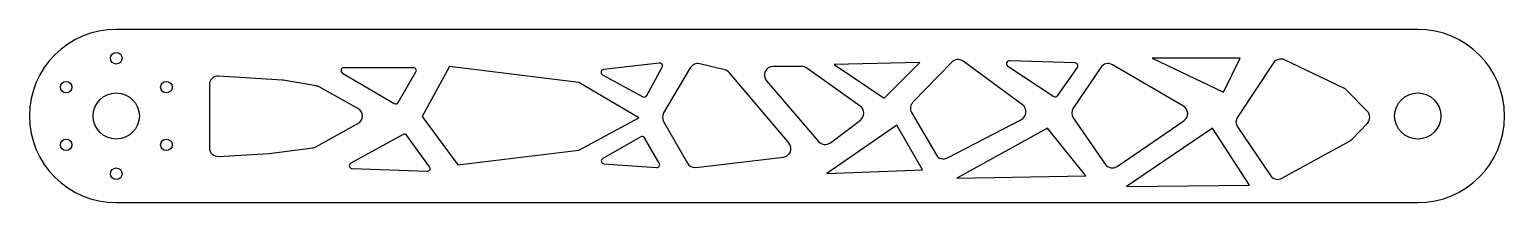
# Model space of a CAD drawing. Header units: millimetres. Extents: x -30 to 480, y -30 to 30.
import ezdxf

# ---------------------------------------------------------------- set-up
doc = ezdxf.new("R2010")
doc.units = ezdxf.units.MM

msp = doc.modelspace()

# ---------------------------------------------------------------- linework, layer by layer
at = {"color": 7, "linetype": 'Continuous', "lineweight": 25}
for p, q in [((450, 30), (0, 30)), ((102.77, 16.75), (78.71, 16.75)), ((115.24, 17.13), (105.82, -0.18)), ((159.99, 11.59), (115.24, 17.13)), ((187.75, 18.36), (168.51, 16.13)), ((183.42, 7.09), (188.75, 16.89)), ((198.47, 16.67), (189.25, 1.06)), ((210.4, 16), (201.75, 18.06)), ((237, 17.17), (227.06, 17.17)), ((257.23, 3.43), (238.74, 16.62)), ((277.83, 18.58), (248.22, 17.87)), ((248.22, 17.87), (265.47, 6.21)), ((265.47, 6.21), (277.83, 18.58)), ((288.86, 18.65), (275.45, 4.74)), ((313.34, 3.9), (292.8, 18.99)), ((308.24, 17.32), (324.13, 6.75)), ((331.54, 18.39), (308.83, 19.15)), ((325.5, 7.02), (332.33, 16.82)), ((340.42, 16.86), (330.88, 2.75)), ((368.98, 3.44), (344.42, 17.77)), ((388.6, 20.05), (358.2, 20.05)), ((358.2, 20.05), (382.89, 8.29)), ((382.89, 8.29), (388.6, 20.05)), ((400.15, 18.4), (387.66, -0.37)), ((424.4, 9.7), (403.93, 19.45)), ((32.18, 10.85), (32.18, -11)), ((57.41, 12.43), (35.37, 13.84)), ((69.16, 10.43), (57.73, 12.4)), ((78.2, 14.89), (96.14, 4.29)), ((97.52, 4.65), (103.63, 15.25)), ((180.66, -0.62), (159.99, 11.59)), ((168.14, 14.26), (182.06, 6.69)), ((232.61, -9.38), (211.99, 15.01)), ((224.78, 12.22), (242.84, -8.81)), ((83.57, 2.63), (70.11, 10.1)), ((432.56, 1.64), (425.25, 9.1)), ((275.01, 1.16), (283.44, -13.4)), ((69.06, -10.67), (83.57, -2.62)), ((105.82, -0.18), (118.09, -16.97)), ((159.99, -11.86), (180.66, -0.62)), ((189.23, -1.96), (197.46, -16.31)), ((269.89, -3.22), (245.64, -19.87)), ((246.92, -9.25), (257.3, -1.41)), ((278.72, -18.61), (269.89, -3.22)), ((287.43, -14.55), (312.95, -1.17)), ((321.94, -4.21), (290.68, -21.54)), ((335.21, -20.7), (321.94, -4.21)), ((330.89, -0.63), (341.92, -16.69)), ((346.09, -17.46), (369.16, -1.62)), ((379.03, -4.21), (349.33, -24.43)), ((391.83, -23.93), (379.03, -4.21)), ((387.67, -3.72), (399.13, -20.64)), ((427.3, -8.02), (432.58, -2.54)), ((99.18, -6.41), (81.09, -16.36)), ((108.32, -17.56), (100.48, -6.7)), ((181.33, -7.2), (168.21, -14.73)), ((187.76, -16.39), (182.7, -7.57)), ((403.06, -21.58), (426.59, -8.56)), ((35.36, -14), (52.72, -12.96)), ((52.92, -12.94), (67.98, -11.02)), ((118.09, -16.97), (159.99, -11.86)), ((200.41, -17.79), (230.66, -14.29)), ((81.54, -18.24), (107.48, -19.15)), ((168.64, -16.59), (186.82, -17.89)), ((245.64, -19.87), (278.72, -18.61)), ((290.68, -21.54), (335.21, -20.7)), ((349.33, -24.43), (391.83, -23.93)), ((0, -30), (450, -30))]:
    msp.add_line(p, q, dxfattribs=at)
for centre, radius in [((0, 20), 2), ((-17.32, 10), 2), ((17.32, 10), 2), ((0, 0), 8), ((450, 0), 8), ((-17.32, -10), 2), ((17.32, -10), 2), ((0, -20), 2)]:
    msp.add_circle(centre, radius, dxfattribs=at)
for centre, radius, start, end in [((0, 0), 30, 90, 270), ((450, 0), 30, 270, 90), ((78.71, 15.75), 1, 90, 239.4208), ((102.77, 15.75), 1, 330.0184, 90), ((168.62, 15.14), 1, 96.6001, 241.4645), ((187.87, 17.36), 1, 331.4645, 96.6001), ((201.06, 15.15), 3, 76.5536, 149.4208), ((209.7, 13.08), 3, 40.198, 76.5536), ((227.06, 14.17), 3, 90, 220.6584), ((237, 14.17), 3, 54.5082, 90), ((291.02, 16.57), 3, 53.7013, 136.0428), ((308.79, 18.15), 1, 88.0684, 236.3719), ((331.5, 17.39), 1, 325.1509, 88.0684), ((342.91, 15.18), 3, 59.7433, 145.9308), ((402.64, 16.74), 3, 64.5348, 146.3719), ((35.18, 10.85), 3, 86.3457, 180), ((57.22, 9.44), 3, 80.254, 86.3457), ((68.65, 7.48), 3, 60.9663, 80.254), ((182.54, 7.57), 1, 241.4645, 331.4645), ((324.68, 7.59), 1, 236.3719, 325.1509), ((423.11, 7), 3, 44.426, 64.5348), ((82.12, 0), 3, 298.9936, 60.9663), ((96.65, 5.15), 1, 239.4208, 330.0184), ((191.83, -0.46), 3, 149.4208, 209.8351), ((255.49, 0.99), 3, 307.0745, 54.5082), ((277.61, 2.66), 3, 136.0428, 210.0767), ((311.56, 1.48), 3, 297.6604, 53.7013), ((333.37, 1.07), 3, 145.9308, 214.4695), ((367.46, 0.85), 3, 304.4695, 59.7433), ((430.42, -0.46), 3, 316.0428, 44.426), ((390.16, -2.03), 3, 146.3719, 214.0914), ((99.67, -7.29), 1, 35.8467, 118.809), ((181.83, -8.07), 1, 29.8351, 119.8351), ((230.31, -11.31), 3, 276.6001, 40.198), ((245.12, -6.85), 3, 220.6584, 307.0745), ((425.14, -5.93), 3, 298.9717, 316.0428), ((35.18, -11), 3, 180, 273.4126), ((52.54, -9.97), 3, 273.4126, 277.2872), ((67.6, -8.04), 3, 277.2872, 298.9936), ((168.71, -15.59), 1, 119.8351, 265.9212), ((286.04, -11.89), 3, 210.0767, 297.6604), ((81.57, -17.24), 1, 118.809, 268.0007), ((107.51, -18.15), 1, 268.0007, 35.8467), ((186.89, -16.89), 1, 265.9212, 29.8351), ((200.06, -14.81), 3, 209.8351, 276.6001), ((344.39, -14.99), 3, 214.4695, 304.4695), ((401.61, -18.96), 3, 214.0914, 298.9717)]:
    msp.add_arc(centre, radius, start, end, dxfattribs=at)

doc.saveas('drawing.dxf')
